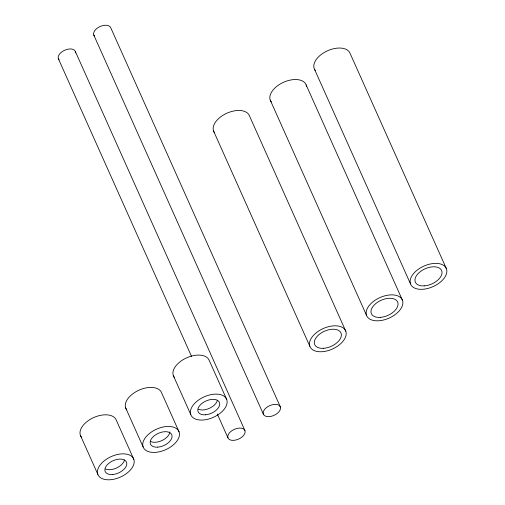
<?xml version="1.0" encoding="UTF-8"?>
<svg xmlns="http://www.w3.org/2000/svg" width="505" height="505" viewBox="0 0 505 505"><rect width="100%" height="100%" fill="white"/><g stroke="black" fill="none" stroke-linecap="round" stroke-linejoin="round"><path stroke-width="0.76" d="M446.452 268.811A19.499 11.236 -24.1 0 0 416.152 270.97A19.499 11.236 -24.1 0 0 422.855 289.277A19.499 11.236 -24.1 0 0 446.452 268.811L350.129 53.473A19.499 11.236 -24.1 0 0 328.288 50.45A19.499 11.236 -24.1 0 0 314.192 68.56L410.514 283.898M306.156 84.96L402.485 300.298A19.499 11.236 -24.1 0 1 378.883 320.763A19.499 11.236 -24.1 0 1 372.179 302.457A19.499 11.236 -24.1 0 1 402.485 300.298M270.225 100.047L366.548 315.385M345.799 331.236A19.499 11.236 -24.1 0 0 315.499 333.401A19.499 11.236 -24.1 0 0 322.203 351.707A19.499 11.236 -24.1 0 0 345.799 331.236L249.476 115.904A19.499 11.236 -24.1 0 0 226.474 113.391A19.499 11.236 -24.1 0 0 214.202 132.304M213.546 130.991L309.868 346.323M280.363 406.935A9.235 5.321 -24.1 0 0 266.009 407.958A9.235 5.321 -24.1 0 0 269.184 416.631A9.235 5.321 -24.1 0 0 280.363 406.935L110.765 27.8A9.235 5.321 -24.1 0 0 99.327 26.872A9.235 5.321 -24.1 0 0 94.511 36.12M93.747 34.946L263.339 414.081M75.365 51.516L244.957 430.651A9.235 5.321 -24.1 0 1 233.783 440.347A9.235 5.321 -24.1 0 1 230.608 431.674A9.235 5.321 -24.1 0 1 244.957 430.651M226.726 399.543A19.499 11.236 -24.1 0 0 196.42 401.709A19.499 11.236 -24.1 0 0 203.124 420.015A19.499 11.236 -24.1 0 0 226.726 399.543L209.259 360.507A19.499 11.236 -24.1 0 0 185.682 358.272A19.499 11.236 -24.1 0 0 174.433 377.513M58.346 58.662L191.572 356.498M217.32 414.056L227.938 437.797M173.329 375.594L190.789 414.63M179.079 431.882A19.499 11.236 -24.1 0 0 148.773 434.048A19.499 11.236 -24.1 0 0 155.483 452.354A19.499 11.236 -24.1 0 0 179.079 431.882L161.619 392.846A19.499 11.236 -24.1 0 0 138.035 390.611A19.499 11.236 -24.1 0 0 126.787 409.852M125.682 407.933L143.142 446.969M133.793 459.285A19.499 11.236 -24.1 0 0 103.487 461.444A19.499 11.236 -24.1 0 0 110.197 479.75A19.499 11.236 -24.1 0 0 133.793 459.285L116.333 420.248A19.499 11.236 -24.1 0 0 92.75 418.007A19.499 11.236 -24.1 0 0 81.501 437.254M80.396 435.329L97.856 474.365M59.11 59.836A9.235 5.321 -24.1 0 1 65.019 50.083A9.235 5.321 -24.1 0 1 75.548 52.93M271.324 101.966A19.499 11.236 -24.1 0 1 283.734 82.189A19.499 11.236 -24.1 0 1 306.51 86.405M315.297 70.479A19.499 11.236 -24.1 0 1 314.482 69.229M217.447 400.168A11.628 6.704 -24.1 0 1 209.821 408.128A11.628 6.704 -24.1 0 1 198.459 409.29M169.895 431.863A11.628 6.704 -24.1 0 1 162.629 440.24A11.628 6.704 -24.1 0 1 150.818 441.629M124.52 459.903A11.628 6.704 -24.1 0 1 116.895 467.864A11.628 6.704 -24.1 0 1 105.532 469.025M323.686 348.305A14.367 8.282 -24.1 0 0 341.071 333.224A14.367 8.282 -24.1 0 0 318.743 334.815A14.367 8.282 -24.1 0 0 323.686 348.305M380.366 317.367A14.367 8.282 -24.1 0 0 397.757 302.28A14.367 8.282 -24.1 0 0 375.423 303.871A14.367 8.282 -24.1 0 0 380.366 317.367M424.333 285.874A14.367 8.282 -24.1 0 0 441.724 270.794A14.367 8.282 -24.1 0 0 419.396 272.384A14.367 8.282 -24.1 0 0 424.333 285.874M205.396 414.801A11.628 6.704 -24.1 0 0 219.473 402.592A11.628 6.704 -24.1 0 0 201.4 403.88A11.628 6.704 -24.1 0 0 205.396 414.801M157.756 447.14A11.628 6.704 -24.1 0 0 171.826 434.925A11.628 6.704 -24.1 0 0 153.754 436.219A11.628 6.704 -24.1 0 0 157.756 447.14M112.463 474.536A11.628 6.704 -24.1 0 0 126.54 462.327A11.628 6.704 -24.1 0 0 108.468 463.615A11.628 6.704 -24.1 0 0 112.463 474.536"/></g></svg>
